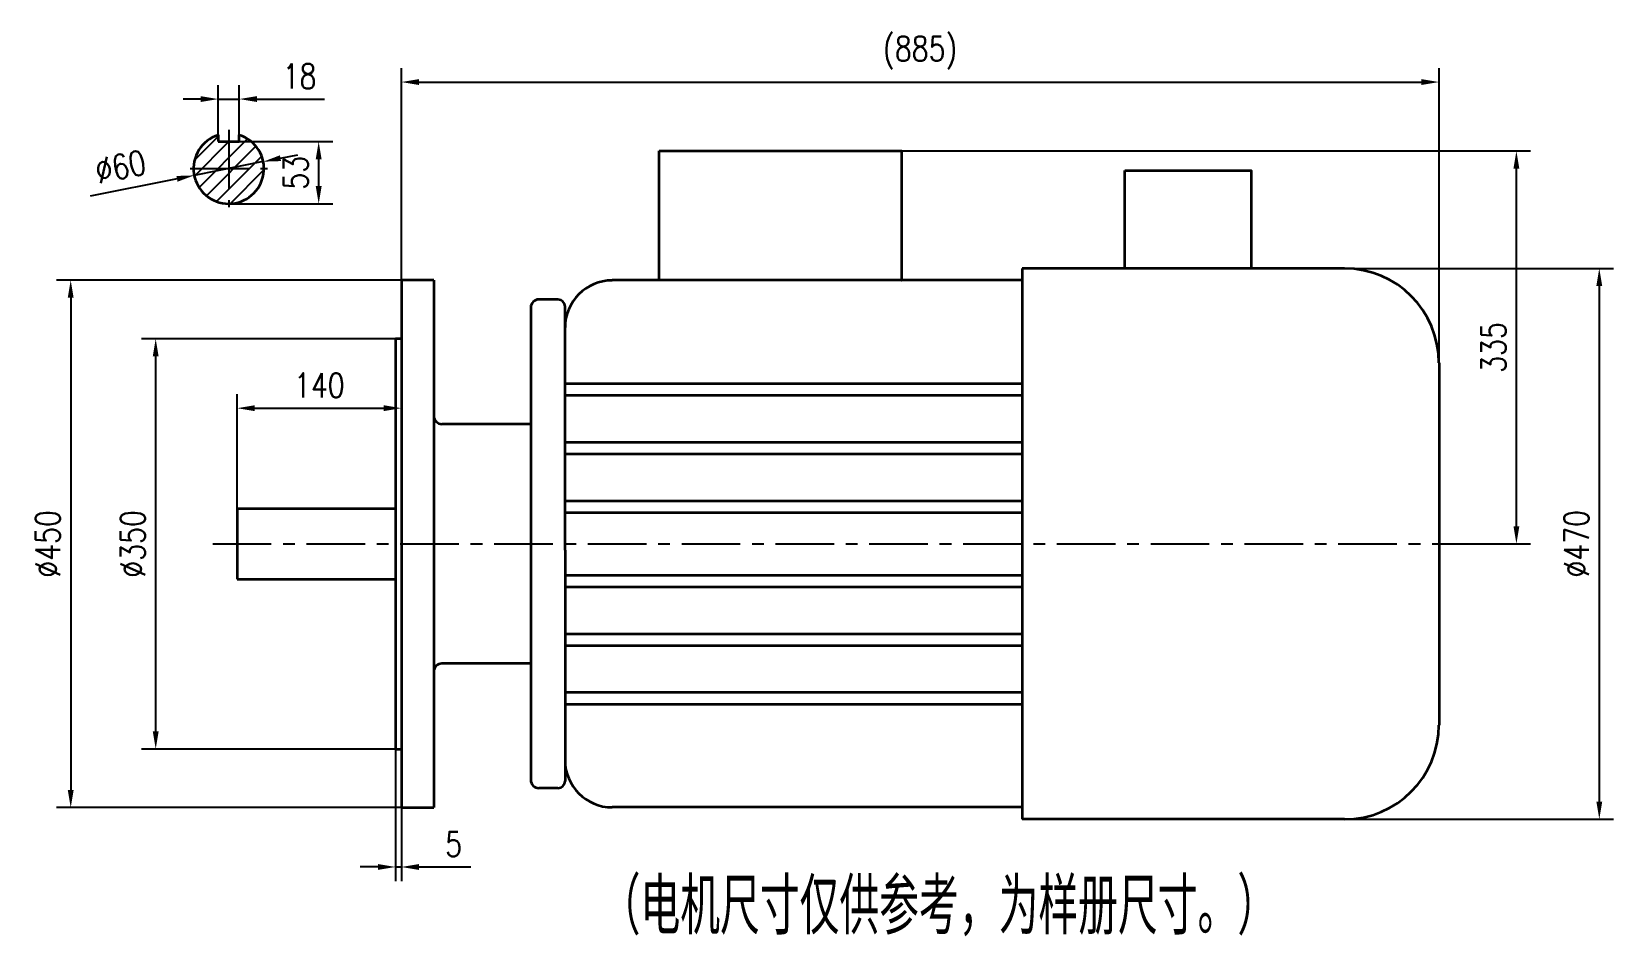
# Model space of a CAD drawing. Header units: millimetres. Extents: x -1466 to 8250, y 399 to 8593.
# Drawn here: x 5827 to 7176, y 399 to 1170 of the extents above; entities that cross this region are included whole.
import ezdxf

# ---------------------------------------------------------------- set-up
doc = ezdxf.new("R2010")
doc.units = ezdxf.units.MM
doc.header["$LTSCALE"] = 40
doc.linetypes.add('CENTER', pattern=[2, 1.25, -0.25, 0.25, -0.25])
doc.layers.get('0').update_dxf_attribs({"lineweight": 35})
doc.layers.add('1轮廓实线层', color=7, linetype='Continuous', lineweight=35)
for name, color, linetype in [('2细线层', 4, 'Continuous'), ('3中心线层', 1, 'CENTER'), ('7标注层', 4, 'Continuous')]:
    doc.layers.add(name, color=color, linetype=linetype)
doc.styles.get("Standard").update_dxf_attribs({"font": 'thenor.shx', "width": 0.707, "bigfont": 'hztxt.shx'})
doc.styles.add('TH_GBDIM', font='romans.shx', dxfattribs={"width": 0.8, "bigfont": 'gbcbig.shx'})
doc.dimstyles.new('TH_GBDIM', dxfattribs={"dimscale": 4, "dimtxt": 3.5, "dimasz": 2.5, "dimexe": 2, "dimexo": 0, "dimgap": 1.5, "dimtad": 1, "dimdec": 1, "dimdsep": 46, "dimtxsty": 'TH_GBDIM', "dimcen": 2.5, "dimclrd": 130, "dimclre": 130, "dimclrt": 3, "dimadec": 1, "dimazin": 0, "dimtfac": 0.714286, "dimtdec": 1, "dimtmove": 0, "dimatfit": 3, "dimfxl": 1, "dimtolj": 1, "dimtzin": 0, "dimlwd": -1, "dimlwe": -1, "dimarcsym": 0})

# ---------------------------------------------------------------- blocks, each defined once
blk = doc.blocks.new('*D218')
at = {"layer": '7标注层', "color": 130}
for p, q in [((6915, 968.5), (7175.9, 968.5)), ((7163.9, 953.5), (7163.9, 513.5)), ((6921.8, 498.5), (7175.9, 498.5))]:
    blk.add_line(p, q, dxfattribs=at)
for points in [[(7166.4, 953.5), (7161.4, 953.5), (7163.9, 968.5)], [(7161.4, 513.5), (7166.4, 513.5), (7163.9, 498.5)]]:
    blk.add_solid(points, dxfattribs=at)
at = {"layer": 'Defpoints', "color": 0}
for p in [(6915, 968.5), (6921.8, 498.5), (7163.9, 498.5)]:
    blk.add_point(p, dxfattribs=at)
at = {"layer": '7标注层', "color": 3, "insert": (7144.4, 733.5), "char_height": 21, "attachment_point": 5, "rotation": 90, "style": 'TH_GBDIM'}
blk.add_mtext('\\A1;%%c470', dxfattribs=at)
blk = doc.blocks.new('*D219')
at = {"layer": '7标注层', "color": 130}
for p, q in [((6142.2, 958.4), (5848.2, 958.4)), ((5860.2, 943.4), (5860.2, 523.4)), ((6142.2, 508.4), (5848.2, 508.4))]:
    blk.add_line(p, q, dxfattribs=at)
for points in [[(5862.7, 943.4), (5857.7, 943.4), (5860.2, 958.4)], [(5857.7, 523.4), (5862.7, 523.4), (5860.2, 508.4)]]:
    blk.add_solid(points, dxfattribs=at)
at = {"layer": 'Defpoints', "color": 0}
for p in [(6142.2, 958.4), (5860.2, 508.4), (6142.2, 508.4)]:
    blk.add_point(p, dxfattribs=at)
at = {"layer": '7标注层', "color": 3, "insert": (5840.7, 733.4), "char_height": 21, "attachment_point": 5, "rotation": 90, "style": 'TH_GBDIM'}
blk.add_mtext('\\A1;%%c450', dxfattribs=at)
blk = doc.blocks.new('*D220')
at = {"layer": '7标注层', "color": 130}
for p, q in [((6142.2, 883.4), (6142.2, 1139.4)), ((7027.2, 888), (7027.2, 1139.4)), ((6157.2, 1127.4), (7012.2, 1127.4))]:
    blk.add_line(p, q, dxfattribs=at)
for points in [[(6157.2, 1129.9), (6157.2, 1124.9), (6142.2, 1127.4)], [(7012.2, 1124.9), (7012.2, 1129.9), (7027.2, 1127.4)]]:
    blk.add_solid(points, dxfattribs=at)
at = {"layer": 'Defpoints', "color": 0}
for p in [(7027.2, 1127.4), (6142.2, 883.4), (7027.2, 888)]:
    blk.add_point(p, dxfattribs=at)
at = {"layer": '7标注层', "color": 3, "insert": (6584.7, 1152.4), "char_height": 21, "attachment_point": 5, "style": 'TH_GBDIM'}
blk.add_mtext('\\A1;(885){}{{\\H0.7x;}{}}', dxfattribs=at)
blk = doc.blocks.new('*D221')
at = {"layer": '7标注层', "color": 130}
for p, q in [((6137.2, 558.4), (6137.2, 445.8)), ((6142.2, 558.4), (6142.2, 445.8)), ((6122.2, 457.8), (6107.2, 457.8)), ((6137.2, 457.8), (6142.2, 457.8)), ((6157.2, 457.8), (6201.4, 457.8))]:
    blk.add_line(p, q, dxfattribs=at)
for points in [[(6122.2, 455.3), (6122.2, 460.3), (6137.2, 457.8)], [(6157.2, 460.3), (6157.2, 455.3), (6142.2, 457.8)]]:
    blk.add_solid(points, dxfattribs=at)
at = {"layer": 'Defpoints', "color": 0}
for p in [(6137.2, 558.4), (6142.2, 558.4), (6142.2, 457.8)]:
    blk.add_point(p, dxfattribs=at)
at = {"layer": '7标注层', "color": 3, "insert": (6186.8, 477.3), "char_height": 21, "attachment_point": 5, "style": 'TH_GBDIM'}
blk.add_mtext('\\A1;5', dxfattribs=at)
blk = doc.blocks.new('*D222')
at = {"layer": '7标注层', "color": 130}
for p, q in [((6142.2, 908.4), (5920.7, 908.4)), ((5932.7, 573.4), (5932.7, 893.4)), ((6142.2, 558.4), (5920.7, 558.4))]:
    blk.add_line(p, q, dxfattribs=at)
for points in [[(5935.2, 893.4), (5930.2, 893.4), (5932.7, 908.4)], [(5930.2, 573.4), (5935.2, 573.4), (5932.7, 558.4)]]:
    blk.add_solid(points, dxfattribs=at)
at = {"layer": 'Defpoints', "color": 0}
for p in [(5932.7, 908.4), (6142.2, 908.4), (6142.2, 558.4)]:
    blk.add_point(p, dxfattribs=at)
at = {"layer": '7标注层', "color": 3, "insert": (5913.2, 733.4), "char_height": 21, "attachment_point": 5, "rotation": 90, "style": 'TH_GBDIM'}
blk.add_mtext('\\A1;%%c350{}{{\\H0.7x;}{}}', dxfattribs=at)
blk = doc.blocks.new('*D223')
at = {"layer": '7标注层', "color": 130}
for p, q in [((6568.7, 1068.6), (7105.2, 1068.6)), ((7093.2, 748.4), (7093.2, 1053.6)), ((7046.7, 733.4), (7105.2, 733.4))]:
    blk.add_line(p, q, dxfattribs=at)
for points in [[(7095.7, 1053.6), (7090.7, 1053.6), (7093.2, 1068.6)], [(7090.7, 748.4), (7095.7, 748.4), (7093.2, 733.4)]]:
    blk.add_solid(points, dxfattribs=at)
at = {"layer": 'Defpoints', "color": 0}
for p in [(6568.7, 1068.6), (7093.2, 1068.6), (7046.7, 733.4)]:
    blk.add_point(p, dxfattribs=at)
at = {"layer": '7标注层', "color": 3, "insert": (7073.7, 901), "char_height": 21, "attachment_point": 5, "rotation": 90, "style": 'TH_GBDIM'}
blk.add_mtext('\\A1;335{}{{\\H0.7x;}{}}', dxfattribs=at)
blk = doc.blocks.new('*D224')
at = {"layer": '7标注层', "color": 130}
for p, q in [((5995, 1076.6), (6083.7, 1076.6)), ((6071.7, 1038.6), (6071.7, 1061.6)), ((5995, 1023.6), (6083.7, 1023.6))]:
    blk.add_line(p, q, dxfattribs=at)
for points in [[(6074.2, 1061.6), (6069.2, 1061.6), (6071.7, 1076.6)], [(6069.2, 1038.6), (6074.2, 1038.6), (6071.7, 1023.6)]]:
    blk.add_solid(points, dxfattribs=at)
at = {"layer": 'Defpoints', "color": 0}
for p in [(5995, 1076.6), (6071.7, 1076.6), (5995, 1023.6)]:
    blk.add_point(p, dxfattribs=at)
at = {"layer": '7标注层', "color": 3, "insert": (6052.2, 1050.1), "char_height": 21, "attachment_point": 5, "rotation": 90, "style": 'TH_GBDIM'}
blk.add_mtext('\\A1;53', dxfattribs=at)
blk = doc.blocks.new('*D225')
at = {"layer": '7标注层', "color": 130}
for p, q in [((6024.4, 1059.5), (5965.6, 1047.8)), ((6039.1, 1062.4), (6053.8, 1065.3)), ((5950.9, 1044.9), (5876.9, 1030.2))]:
    blk.add_line(p, q, dxfattribs=at)
for points in [[(6038.6, 1064.9), (6039.6, 1060), (6024.4, 1059.5)], [(5951.3, 1042.4), (5950.4, 1047.3), (5965.6, 1047.8)]]:
    blk.add_solid(points, dxfattribs=at)
at = {"layer": 'Defpoints', "color": 0}
for p in [(6024.4, 1059.5), (5965.6, 1047.8)]:
    blk.add_point(p, dxfattribs=at)
at = {"layer": '7标注层', "color": 3, "insert": (5902.7, 1055.2), "char_height": 21, "attachment_point": 5, "rotation": 11.2402, "style": 'TH_GBDIM'}
blk.add_mtext('\\A1;∅60', dxfattribs=at)
blk = doc.blocks.new('*D226')
at = {"layer": '7标注层', "color": 130}
for p, q in [((5986, 1082.3), (5986, 1124.9)), ((6004, 1082.3), (6004, 1124.9)), ((5971, 1112.9), (5956, 1112.9)), ((5986, 1112.9), (6004, 1112.9)), ((6019, 1112.9), (6076.8, 1112.9))]:
    blk.add_line(p, q, dxfattribs=at)
for points in [[(5971, 1110.4), (5971, 1115.4), (5986, 1112.9)], [(6019, 1115.4), (6019, 1110.4), (6004, 1112.9)]]:
    blk.add_solid(points, dxfattribs=at)
at = {"layer": 'Defpoints', "color": 0}
for p in [(6004, 1112.9), (5986, 1082.3), (6004, 1082.3)]:
    blk.add_point(p, dxfattribs=at)
at = {"layer": '7标注层', "color": 3, "insert": (6055.4, 1132.4), "char_height": 21, "attachment_point": 5, "style": 'TH_GBDIM'}
blk.add_mtext('\\A1;18', dxfattribs=at)
blk = doc.blocks.new('*D227')
at = {"layer": '7标注层', "color": 130}
for p, q in [((6142.2, 908.4), (6142.2, 837.2)), ((6002.2, 733.4), (6002.2, 861.2)), ((6017.2, 849.2), (6127.2, 849.2))]:
    blk.add_line(p, q, dxfattribs=at)
for points in [[(6017.2, 851.7), (6017.2, 846.7), (6002.2, 849.2)], [(6127.2, 846.7), (6127.2, 851.7), (6142.2, 849.2)]]:
    blk.add_solid(points, dxfattribs=at)
at = {"layer": 'Defpoints', "color": 0}
for p in [(6142.2, 908.4), (6142.2, 849.2), (6002.2, 733.4)]:
    blk.add_point(p, dxfattribs=at)
at = {"layer": '7标注层', "color": 3, "insert": (6072.2, 868.7), "char_height": 21, "attachment_point": 5, "style": 'TH_GBDIM'}
blk.add_mtext('\\A1;140', dxfattribs=at)

msp = doc.modelspace()

# ---------------------------------------------------------------- hatches: boundary and pattern name
at = {"layer": '2细线层'}
h = msp.add_hatch(dxfattribs=at)
h.set_pattern_fill('ANSI31', color=256, scale=3, angle=360, style=0)
h.set_pattern_definition([(45, (203.634, 107.468), (-6.735192, 6.735192), [])])
h.paths.add_polyline_path([(5995, 1076.6), (5986, 1076.6), (5986, 1082.3, 0.327538), (5965, 1053.6), (5995, 1053.6)])
h.paths.add_polyline_path([(6004, 1082.3), (6004, 1076.6), (5995, 1076.6), (5995, 1053.6), (6025, 1053.6, 0.327538)])
h.paths.add_polyline_path([(6025, 1053.6), (5995, 1053.6), (5995, 1023.6, 0.414214)])
h.paths.add_polyline_path([(5995, 1053.6), (5965, 1053.6, 0.414214), (5995, 1023.6)])

# ---------------------------------------------------------------- linework, layer by layer
at = {"color": 7, "linetype": 'Continuous'}
msp.add_lwpolyline([(6362, 1068.6), (6568.7, 1068.6), (6568.7, 958.2), (6362, 958.3)], close=True, dxfattribs=at)
at = {"layer": '1轮廓实线层'}
for p, q in [((5986, 1082.3), (5986, 1076.6)), ((6004, 1076.6), (6004, 1082.3)), ((5986, 1076.6), (6004, 1076.6)), ((6169.9, 958.4), (6142.2, 958.4)), ((6142.2, 958.4), (6142.2, 508.4)), ((6169.9, 958.4), (6169.9, 508.4)), ((6671.7, 958.3), (6322, 958.3)), ((6946.7, 968.5), (6671.7, 968.5)), ((6671.7, 968.5), (6671.7, 498.5)), ((6252.6, 935), (6252.6, 532)), ((6275.8, 941.9), (6259.5, 941.9)), ((6281.8, 728), (6281.8, 935.9)), ((6142.2, 908.4), (6137.2, 908.4)), ((6137.2, 908.4), (6137.2, 558.4)), ((7027.2, 888), (7027.2, 578.9)), ((6281.8, 870.2), (6671.7, 870.2)), ((6281.8, 860.2), (6671.7, 860.2)), ((6252.6, 835.7), (6176.8, 835.7)), ((6281.8, 820.2), (6671.7, 820.2)), ((6281.8, 810.2), (6671.7, 810.2)), ((6568.7, 820.2), (6671.7, 820.2)), ((6568.7, 810.2), (6671.7, 810.2)), ((6281.8, 770.2), (6671.7, 770.2)), ((6568.7, 770.2), (6671.7, 770.2)), ((6585.1, 770.2), (6671.8, 770.2)), ((6002.2, 763.4), (6002.2, 703.4)), ((6137.2, 763.4), (6002.2, 763.4)), ((6281.8, 760.2), (6671.7, 760.2)), ((6568.7, 760.2), (6671.7, 760.2)), ((6585.1, 760.2), (6671.8, 760.2)), ((6281.8, 728), (6281.8, 531.1)), ((6002.2, 703.4), (6137.2, 703.4)), ((6281.8, 706.8), (6671.7, 706.8)), ((6568.7, 706.8), (6671.7, 706.8)), ((6585.1, 706.8), (6671.8, 706.8)), ((6281.8, 696.8), (6671.7, 696.8)), ((6568.7, 696.8), (6671.7, 696.8)), ((6585.1, 696.8), (6671.8, 696.8)), ((6281.8, 656.8), (6671.7, 656.8)), ((6568.7, 656.8), (6671.7, 656.8)), ((6281.8, 646.8), (6671.7, 646.8)), ((6568.7, 646.8), (6671.7, 646.8)), ((6252.6, 631.3), (6176.8, 631.3)), ((6281.8, 606.8), (6671.7, 606.8)), ((6281.8, 596.8), (6671.7, 596.8)), ((6137.2, 558.4), (6142.2, 558.4)), ((6262.3, 525.1), (6259.5, 525.1)), ((6275.8, 525.1), (6259.5, 525.1)), ((6142.2, 508.4), (6169.9, 508.4)), ((6671.7, 508.7), (6322, 508.7)), ((6946.7, 498.5), (6671.7, 498.5))]:
    msp.add_line(p, q, dxfattribs=at)
msp.add_lwpolyline([(6759.2, 1051.9), (6867, 1051.9), (6867, 968.5), (6759.2, 968.5)], close=True, dxfattribs=at)
for centre, radius, start, end in [((5995, 1053.6), 30, 107.4576, 72.5424), ((6322, 918), 40.2, 90, 180), ((6946.7, 888), 80.4, 0, 90), ((6259.5, 935), 6.92, 90, 180), ((6275.8, 935.9), 6.03, 0, 90), ((6176.8, 842.6), 6.92, 180, 270), ((6176.8, 624.4), 6.92, 90, 180), ((6946.7, 578.9), 80.4, 270, 0), ((6322, 548.9), 40.2, 180, 270), ((6259.5, 532), 6.92, 180, 270), ((6275.8, 531.1), 6.03, 270, 0)]:
    msp.add_arc(centre, radius, start, end, dxfattribs=at)
at = {"layer": '3中心线层'}
for p, q in [((5995, 1086.6), (5995, 1020.6)), ((5962, 1053.6), (6028, 1053.6)), ((5981.3, 733.4), (7046.7, 733.4))]:
    msp.add_line(p, q, dxfattribs=at)

# ---------------------------------------------------------------- texts
at = {"layer": '7标注层', "insert": (6312.2, 448.2), "char_height": 48, "width": 1076.016, "attachment_point": 1}
msp.add_mtext('（电机尺寸仅供参考，为样册尺寸。）', dxfattribs=at)

# ---------------------------------------------------------------- dimensions: what is measured, and where the dimension line sits
at = {"layer": '7标注层'}
dim = msp.add_linear_dim(base=(7027.2, 1127.4), p1=(6142.2, 883.4), p2=(7027.2, 888), text='(885){}{{\\H0.7x;}{}}', dimstyle='TH_GBDIM', override={"dimscale": 6, "dimdec": 0, "dimtxsty": 'TH_GBDIM', "dimtdec": 0}, dxfattribs=at)
dim.commit()
dim.dimension.update_dxf_attribs({"geometry": '*D220', "text_midpoint": (6584.7, 1152.4)})
for base, p1, p2, picture, middle in [((6004, 1112.9), (5986, 1082.3), (6004, 1082.3), '*D226', (6055.4, 1132.4)), ((6142.2, 849.2), (6002.2, 733.4), (6142.2, 908.4), '*D227', (6072.2, 868.7)), ((6142.2, 457.8), (6137.2, 558.4), (6142.2, 558.4), '*D221', (6186.8, 477.3))]:
    dim = msp.add_linear_dim(base=base, p1=p1, p2=p2, dimstyle='TH_GBDIM', override={"dimscale": 6, "dimdec": 0, "dimtxsty": 'TH_GBDIM', "dimtdec": 0}, dxfattribs=at)
    dim.commit()
    dim.dimension.update_dxf_attribs({"geometry": picture, "text_midpoint": middle})
dim = msp.add_diameter_dim_2p(p1=(6024.4, 1059.5), p2=(5965.6, 1047.8), dimstyle='TH_GBDIM', override={"dimscale": 6, "dimdec": 0, "dimtxsty": 'TH_GBDIM', "dimtdec": 0}, dxfattribs=at)
dim.commit()
dim.dimension.update_dxf_attribs({"geometry": '*D225', "text_midpoint": (5906.5, 1036.1), "dimtype": 163})
dim = msp.add_linear_dim(base=(6071.7, 1076.6), p1=(5995, 1023.6), p2=(5995, 1076.6), angle=90, dimstyle='TH_GBDIM', override={"dimscale": 6, "dimdec": 0, "dimtxsty": 'TH_GBDIM', "dimtdec": 0}, dxfattribs=at)
dim.commit()
dim.dimension.update_dxf_attribs({"geometry": '*D224', "text_midpoint": (6052.2, 1050.1)})
dim = msp.add_linear_dim(base=(7093.2, 1068.6), p1=(7046.7, 733.4), p2=(6568.7, 1068.6), angle=90, text='<>{}{{\\H0.7x;}{}}', dimstyle='TH_GBDIM', override={"dimscale": 6, "dimdec": 0, "dimtxsty": 'TH_GBDIM', "dimtdec": 0}, dxfattribs=at)
dim.commit()
dim.dimension.update_dxf_attribs({"geometry": '*D223', "text_midpoint": (7093.2, 901), "dimtype": 160})
for base, p1, p2, text, picture, middle in [((5860.2, 508.4), (6142.2, 958.4), (6142.2, 508.4), '%%c<>', '*D219', (5840.7, 733.4)), ((7163.9, 498.5), (6915, 968.5), (6921.8, 498.5), '%%c<>', '*D218', (7144.4, 733.5)), ((5932.7, 908.4), (6142.2, 558.4), (6142.2, 908.4), '%%c<>{}{{\\H0.7x;}{}}', '*D222', (5913.2, 733.4))]:
    dim = msp.add_linear_dim(base=base, p1=p1, p2=p2, angle=90, text=text, dimstyle='TH_GBDIM', override={"dimscale": 6, "dimdec": 0, "dimtxsty": 'TH_GBDIM', "dimtdec": 0}, dxfattribs=at)
    dim.commit()
    dim.dimension.update_dxf_attribs({"geometry": picture, "text_midpoint": middle})

doc.saveas('drawing.dxf')
